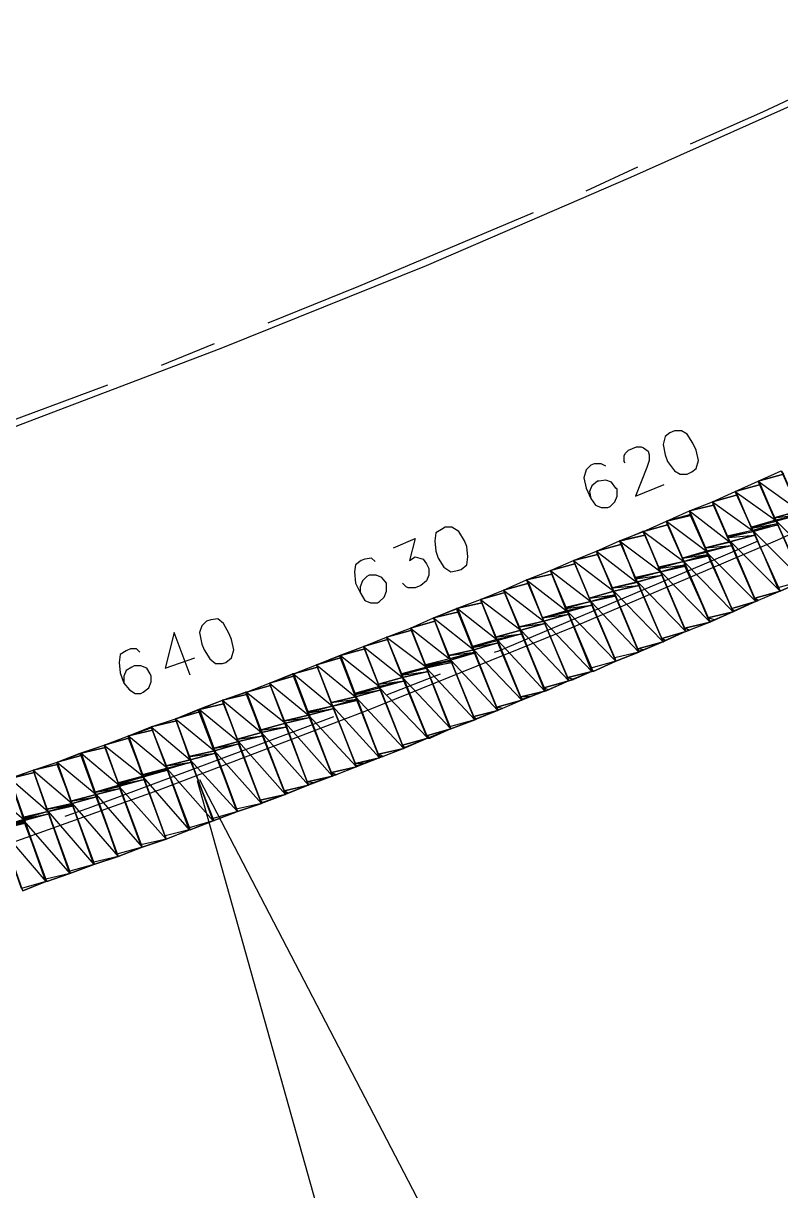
# Model space of a CAD drawing. Header units: millimetres. Extents: x 1 to 1188, y 1 to 840.
# Drawn here: x 905.5 to 947.5, y 508.3 to 572.9 of the extents above; entities that cross this region are included whole.
import ezdxf

# ---------------------------------------------------------------- set-up
doc = ezdxf.new("R2010")
doc.units = ezdxf.units.MM
doc.layers.add('GEOMETRY', color=7, linetype='Continuous')

msp = doc.modelspace()

# ---------------------------------------------------------------- linework, layer by layer
at = {"layer": 'GEOMETRY'}
for points in [[(942.473, 566.236), (946.475, 568.015), (956.889, 572.904)], [(798.202, 521.977), (810.267, 524.135), (822.332, 526.613), (834.333, 529.28), (846.271, 532.201), (858.146, 535.376), (869.957, 538.805), (881.705, 542.488), (893.389, 546.36), (905.009, 550.552), (916.503, 554.933), (927.869, 559.506), (939.172, 564.395), (950.411, 569.411)], [(936.695, 563.633), (939.553, 564.967)], [(919.106, 556.331), (924.122, 558.363), (933.775, 562.427)], [(913.201, 553.981), (916.121, 555.188)], [(895.294, 547.441), (901.327, 549.6), (910.216, 552.902)], [(794.139, 500.006), (806.267, 501.91), (818.395, 504.133), (830.46, 506.546), (842.461, 509.277), (854.4, 512.198), (866.273, 515.373), (878.085, 518.802), (889.832, 522.485), (901.517, 526.358), (913.073, 530.485), (924.567, 534.868), (935.997, 539.503), (947.301, 544.329), (958.477, 549.409)], [(938.855, 548.583), (938.791, 548.647), (938.791, 548.965), (938.855, 549.092), (939.045, 549.282), (939.49, 549.472), (939.744, 549.472), (939.87, 549.409), (940.125, 549.219), (940.189, 549.028), (940.189, 548.71), (940.06, 548.33), (939.427, 546.742), (941.014, 547.377)], [(937.776, 548.393), (937.521, 548.52), (937.14, 548.52), (936.95, 548.456), (936.695, 548.203), (936.569, 547.758), (936.695, 547.186), (936.95, 546.615), (937.204, 546.234), (937.521, 546.107), (937.902, 546.107), (938.029, 546.17), (938.283, 546.425), (938.41, 546.742), (938.41, 547.123), (938.346, 547.186), (938.093, 547.504), (937.776, 547.631), (937.394, 547.568), (937.331, 547.568), (937.014, 547.314), (936.885, 546.996), (936.95, 546.615)], [(939.87, 544.773), (942.22, 539.248)], [(926.028, 543.884), (927.234, 544.393), (926.917, 543.185), (927.234, 543.377), (927.489, 543.314), (927.679, 543.25), (927.869, 542.995), (927.996, 542.742), (927.996, 542.36), (927.869, 542.043), (927.552, 541.789), (927.234, 541.663), (926.853, 541.663), (926.727, 541.726), (926.535, 541.916)], [(931.616, 538.106), (931.869, 538.169), (943.109, 542.932), (946.22, 544.266)], [(931.616, 538.106), (931.869, 538.169), (943.109, 542.932), (946.22, 544.266)], [(925.011, 543.122), (924.821, 543.314), (924.44, 543.25), (924.25, 543.185), (923.932, 542.932), (923.869, 542.552), (923.932, 541.916), (924.185, 541.408), (924.44, 540.964), (924.757, 540.836), (925.139, 540.836), (925.266, 540.901), (925.519, 541.154), (925.646, 541.471), (925.646, 541.916), (925.393, 542.233), (925.076, 542.36), (924.694, 542.36), (924.567, 542.297), (924.314, 542.043), (924.185, 541.726), (924.185, 541.408)], [(926.98, 539.44), (929.203, 533.852)], [(914.789, 536.835), (913.898, 539.185), (913.391, 537.217), (915.042, 537.789)], [(911.994, 538.106), (911.804, 538.296), (911.485, 538.296), (911.232, 538.169), (910.915, 537.979), (910.852, 537.534), (910.915, 536.964), (911.105, 536.392), (911.422, 536.01), (911.74, 535.82), (912.057, 535.82), (912.184, 535.883), (912.502, 536.138), (912.629, 536.455), (912.629, 536.772), (912.566, 536.9), (912.376, 537.217), (912.057, 537.344), (911.677, 537.344), (911.55, 537.281), (911.232, 537.09), (911.105, 536.772), (911.105, 536.392)], [(925.71, 535.756), (928.631, 536.9)], [(925.71, 535.756), (928.631, 536.9)], [(907.867, 529.026), (909.136, 529.47), (920.567, 533.725), (922.726, 534.551)], [(907.867, 529.026), (909.136, 529.47), (920.567, 533.725), (922.726, 534.551)], [(913.963, 534.423), (916.058, 528.771)], [(915.296, 531.057), (935.997, 491.243)], [(915.169, 530.994), (926.917, 489.147)]]:
    msp.add_lwpolyline(points, dxfattribs=at)
for points in [[(941.331, 550.234), (941.077, 550.044), (940.951, 549.6), (941.077, 549.028), (941.204, 548.647), (941.585, 548.139), (941.903, 547.948), (942.283, 547.948), (942.538, 548.076), (942.792, 548.266), (942.919, 548.71), (942.792, 549.282), (942.602, 549.664), (942.283, 550.171), (941.966, 550.361), (941.585, 550.361)], [(946.22, 547.568), (947.491, 548.139), (949.967, 542.615), (948.697, 542.043)], [(947.491, 548.139), (947.618, 547.948), (946.22, 547.568)], [(947.618, 547.948), (946.22, 547.568)], [(946.22, 547.568), (947.618, 547.948)], [(947.618, 547.948), (946.22, 547.568), (948.506, 545.917)], [(944.951, 546.996), (946.22, 547.568), (948.697, 542.043), (947.427, 541.471)], [(946.22, 547.568), (946.347, 547.377), (944.951, 546.996)], [(946.347, 547.377), (944.951, 546.996)], [(944.951, 546.996), (946.347, 547.377)], [(946.347, 547.377), (944.951, 546.996), (947.173, 545.408)], [(946.347, 547.377), (946.22, 547.568)], [(946.22, 547.568), (948.506, 545.917), (947.109, 545.535)], [(943.681, 546.425), (944.951, 546.996), (947.427, 541.471), (946.094, 540.901)], [(944.951, 546.996), (945.078, 546.806), (943.681, 546.425)], [(945.078, 546.806), (943.681, 546.425)], [(943.681, 546.425), (945.078, 546.806)], [(945.078, 546.806), (943.681, 546.425), (945.903, 544.838)], [(945.078, 546.806), (944.951, 546.996)], [(944.951, 546.996), (947.173, 545.408), (945.84, 545.028)], [(941.141, 545.345), (942.41, 545.917), (944.823, 540.329), (943.554, 539.757)], [(942.41, 545.917), (942.473, 545.727), (941.141, 545.345)], [(942.41, 545.917), (943.681, 546.425), (946.094, 540.901), (944.823, 540.329)], [(943.681, 546.425), (943.744, 546.234), (942.41, 545.917)], [(943.744, 546.234), (942.41, 545.917)], [(942.41, 545.917), (943.744, 546.234)], [(943.744, 546.234), (942.41, 545.917), (944.633, 544.202)], [(942.473, 545.727), (942.41, 545.917)], [(942.41, 545.917), (944.633, 544.202), (943.3, 543.884)], [(943.744, 546.234), (943.681, 546.425)], [(943.681, 546.425), (945.903, 544.838), (944.506, 544.519)], [(947.109, 545.535), (948.506, 545.917)], [(948.506, 545.917), (947.109, 545.535)], [(948.506, 545.917), (947.109, 545.535), (948.57, 545.727)], [(939.87, 544.773), (941.141, 545.345), (943.554, 539.757), (942.22, 539.248)], [(941.141, 545.345), (941.204, 545.155), (939.87, 544.773)], [(942.473, 545.663), (941.141, 545.345), (942.473, 545.663), (941.141, 545.345), (942.473, 545.727)], [(942.473, 545.663), (941.141, 545.345), (943.364, 543.694)], [(941.204, 545.155), (941.141, 545.345)], [(941.141, 545.345), (943.364, 543.694), (942.03, 543.314)], [(947.173, 545.408), (948.57, 545.727), (947.236, 545.345), (947.173, 545.408), (945.84, 545.028), (947.236, 545.345)], [(945.84, 545.028), (947.236, 545.345), (945.84, 544.964)], [(947.236, 545.345), (945.84, 544.964), (947.301, 545.218)], [(947.109, 545.535), (948.57, 545.727), (947.173, 545.408)], [(948.57, 545.727), (947.173, 545.408)], [(948.57, 545.727), (947.236, 545.345), (949.967, 542.615)], [(947.236, 545.345), (949.967, 542.615), (948.57, 542.233)], [(928.694, 544.901), (928.377, 544.71), (928.314, 544.266), (928.377, 543.694), (928.504, 543.314), (928.821, 542.805), (929.203, 542.552), (929.583, 542.615), (929.773, 542.678), (930.092, 542.932), (930.155, 543.377), (930.092, 543.948), (929.965, 544.266), (929.647, 544.773), (929.266, 545.028), (928.885, 545.028)], [(938.538, 544.266), (939.87, 544.773), (942.22, 539.248), (940.951, 538.678)], [(939.807, 544.773), (939.934, 544.583), (938.601, 544.266)], [(939.87, 544.773), (939.807, 544.773), (939.934, 544.583)], [(941.204, 545.155), (939.87, 544.773)], [(939.87, 544.773), (941.204, 545.155)], [(941.204, 545.155), (939.87, 544.773), (942.093, 543.122)], [(939.87, 544.773), (942.093, 543.122), (940.696, 542.805)], [(945.903, 544.838), (947.301, 545.155), (945.967, 544.773), (945.903, 544.838), (944.506, 544.519), (945.967, 544.773)], [(944.506, 544.519), (945.967, 544.773), (944.569, 544.456)], [(945.967, 544.773), (944.569, 544.456), (946.03, 544.583)], [(945.84, 544.964), (947.301, 545.218), (945.903, 544.838)], [(947.301, 545.218), (945.903, 544.838), (947.301, 545.155)], [(947.301, 545.155), (945.967, 544.773), (948.697, 542.043)], [(945.967, 544.773), (948.697, 542.043), (947.301, 541.663)], [(937.267, 543.694), (938.538, 544.266), (940.951, 538.678), (939.617, 538.106)], [(938.538, 544.266), (938.664, 544.076), (937.267, 543.694)], [(937.267, 543.694), (938.664, 544.076)], [(938.664, 544.076), (937.267, 543.694)], [(938.664, 544.076), (937.267, 543.694), (939.49, 541.98)], [(938.601, 544.266), (939.934, 544.583), (938.538, 544.266)], [(939.934, 544.583), (938.538, 544.266), (940.823, 542.552)], [(938.664, 544.076), (938.538, 544.266)], [(938.538, 544.266), (940.823, 542.552), (939.427, 542.233)], [(939.934, 544.583), (938.601, 544.266)], [(944.696, 544.202), (943.3, 543.884), (944.696, 544.202), (943.3, 543.884), (944.633, 544.202)], [(944.696, 544.202), (943.3, 543.884), (944.76, 544.011)], [(943.3, 543.884), (944.76, 544.011), (943.364, 543.694)], [(944.76, 544.011), (943.364, 543.694)], [(943.364, 543.694), (944.76, 544.011), (943.364, 543.631)], [(944.76, 544.011), (943.364, 543.631), (946.094, 540.901)], [(944.569, 544.456), (946.03, 544.583), (944.633, 544.202)], [(946.03, 544.583), (944.633, 544.202)], [(944.633, 544.202), (946.03, 544.583), (944.696, 544.202)], [(946.03, 544.583), (944.696, 544.202), (947.427, 541.471)], [(944.696, 544.202), (947.427, 541.471), (946.03, 541.091)], [(935.997, 543.185), (937.267, 543.694), (939.617, 538.106), (938.346, 537.598)], [(937.267, 543.694), (937.331, 543.504), (935.997, 543.185)], [(937.331, 543.504), (935.997, 543.185)], [(935.997, 543.185), (937.331, 543.504)], [(937.331, 543.504), (935.997, 543.185), (938.219, 541.471)], [(937.331, 543.504), (937.267, 543.694)], [(937.267, 543.694), (939.49, 541.98), (938.156, 541.663)], [(943.364, 543.631), (942.03, 543.314), (943.364, 543.631), (942.03, 543.314), (943.364, 543.694)], [(943.364, 543.631), (942.03, 543.314), (943.427, 543.504)], [(942.03, 543.314), (943.427, 543.504), (942.093, 543.122)], [(943.49, 543.44), (942.093, 543.122), (943.49, 543.44), (942.093, 543.122), (943.427, 543.504)], [(943.49, 543.44), (942.093, 543.122), (944.823, 540.329)], [(943.364, 543.631), (946.094, 540.901), (944.76, 540.519)], [(934.727, 542.615), (935.997, 543.185), (938.346, 537.598), (937.077, 537.027)], [(935.997, 543.185), (936.06, 542.995), (934.727, 542.615)], [(936.06, 542.995), (934.727, 542.615)], [(934.727, 542.615), (936.06, 542.995)], [(936.06, 542.995), (934.727, 542.615), (936.95, 540.901)], [(936.06, 542.995), (935.997, 543.185)], [(935.997, 543.185), (938.219, 541.471), (936.885, 541.091)], [(942.093, 543.122), (940.696, 542.805)], [(940.696, 542.805), (942.093, 543.122), (940.696, 542.742)], [(942.093, 543.122), (940.696, 542.742), (942.156, 542.932)], [(940.696, 542.742), (942.156, 542.932), (940.823, 542.552)], [(942.156, 542.869), (940.823, 542.552), (942.156, 542.869), (940.823, 542.552), (942.156, 542.932)], [(942.156, 542.869), (940.823, 542.552), (943.554, 539.757)], [(942.093, 543.122), (944.823, 540.329), (943.427, 540.01)], [(932.123, 541.535), (933.394, 542.106), (935.743, 536.519), (934.473, 535.947)], [(933.394, 542.106), (933.52, 541.916), (932.123, 541.535)], [(933.394, 542.106), (934.727, 542.615), (937.014, 537.027), (935.743, 536.519)], [(934.727, 542.615), (934.791, 542.423), (933.394, 542.106)], [(934.791, 542.423), (933.394, 542.106)], [(933.394, 542.106), (934.791, 542.423)], [(934.791, 542.423), (933.394, 542.106), (935.616, 540.392)], [(933.52, 541.916), (933.394, 542.106)], [(933.394, 542.106), (935.616, 540.392), (934.282, 540.01)], [(934.791, 542.423), (934.727, 542.615)], [(934.727, 542.615), (936.95, 540.901), (935.553, 540.582)], [(940.823, 542.552), (939.427, 542.233)], [(939.427, 542.233), (940.823, 542.552), (939.427, 542.17)], [(940.823, 542.552), (939.427, 542.17), (940.886, 542.36)], [(939.427, 542.17), (940.886, 542.36), (939.49, 541.98)], [(940.886, 542.36), (939.49, 541.98)], [(939.49, 541.98), (940.886, 542.36), (939.553, 541.98)], [(940.886, 542.36), (939.553, 541.98), (942.22, 539.248)], [(940.823, 542.552), (943.554, 539.757), (942.156, 539.44)], [(948.697, 542.043), (947.301, 541.663), (947.427, 541.471)], [(930.854, 541.027), (932.123, 541.535), (934.409, 535.947), (933.14, 535.439)], [(932.123, 541.535), (932.188, 541.408), (930.854, 541.027)], [(930.854, 541.027), (932.188, 541.408)], [(932.188, 541.408), (930.854, 541.027)], [(932.188, 541.408), (930.854, 541.027), (933.077, 539.313)], [(933.52, 541.916), (932.123, 541.535)], [(932.123, 541.535), (933.52, 541.916)], [(933.52, 541.916), (932.123, 541.535), (934.346, 539.82)], [(932.188, 541.408), (932.123, 541.535)], [(932.123, 541.535), (934.346, 539.82), (933.013, 539.503)], [(936.885, 541.091), (938.219, 541.471)], [(938.219, 541.471), (936.885, 541.091)], [(938.219, 541.471), (936.885, 541.091), (938.283, 541.281)], [(939.553, 541.98), (938.156, 541.663), (939.553, 541.98), (938.156, 541.663), (939.49, 541.98)], [(939.553, 541.98), (938.156, 541.663), (939.617, 541.789)], [(938.156, 541.663), (939.617, 541.789), (938.219, 541.471)], [(938.219, 541.471), (939.617, 541.789)], [(939.617, 541.789), (938.219, 541.471)], [(939.617, 541.789), (938.219, 541.471), (940.951, 538.678)], [(938.219, 541.471), (940.951, 538.678), (939.553, 538.296)], [(939.553, 541.98), (942.22, 539.248), (940.886, 538.868)], [(946.03, 541.091), (947.427, 541.471), (946.22, 540.964)], [(947.301, 541.663), (947.427, 541.471)], [(929.52, 540.519), (930.854, 541.027), (933.14, 535.439), (931.806, 534.868)], [(930.854, 541.027), (930.917, 540.836), (929.52, 540.519)], [(930.917, 540.836), (929.52, 540.519)], [(929.52, 540.519), (930.917, 540.836), (929.583, 540.519)], [(930.917, 540.836), (929.583, 540.519), (931.743, 538.805)], [(930.917, 540.836), (930.854, 541.027)], [(930.854, 541.027), (933.077, 539.313), (931.679, 538.931)], [(936.95, 540.901), (935.553, 540.582)], [(935.553, 540.582), (936.95, 540.901), (935.553, 540.519)], [(936.95, 540.901), (935.553, 540.519), (937.014, 540.709)], [(936.885, 541.091), (938.283, 541.281), (936.95, 540.901)], [(938.346, 541.218), (936.95, 540.901), (938.346, 541.218), (936.95, 540.901), (938.283, 541.281)], [(938.346, 541.218), (936.95, 540.901), (939.617, 538.106)], [(936.95, 540.901), (939.617, 538.106), (938.283, 537.789)], [(944.76, 540.519), (946.094, 540.901), (944.888, 540.392)], [(946.22, 540.964), (946.094, 540.901), (946.22, 540.964), (946.094, 540.901), (946.03, 541.091)], [(928.251, 540.01), (929.583, 540.519), (931.806, 534.868), (930.535, 534.359)], [(929.52, 540.519), (929.647, 540.329), (928.251, 540.01)], [(929.647, 540.329), (928.251, 540.01)], [(928.251, 540.01), (929.647, 540.329)], [(929.647, 540.329), (928.251, 540.01), (930.472, 538.233)], [(929.647, 540.329), (929.52, 540.519)], [(929.583, 540.519), (931.743, 538.805), (930.409, 538.423)], [(935.68, 540.329), (934.282, 540.01), (935.68, 540.329), (934.282, 540.01), (935.616, 540.392)], [(935.68, 540.329), (934.282, 540.01), (935.743, 540.202)], [(934.282, 540.01), (935.743, 540.202), (934.346, 539.82)], [(934.346, 539.82), (935.743, 540.202)], [(935.743, 540.202), (934.346, 539.82)], [(935.743, 540.202), (934.346, 539.82), (937.014, 537.027)], [(935.553, 540.519), (937.014, 540.709), (935.616, 540.392)], [(937.014, 540.709), (935.616, 540.392)], [(935.616, 540.392), (937.014, 540.709), (935.68, 540.329)], [(937.014, 540.709), (935.68, 540.329), (938.346, 537.598)], [(935.68, 540.329), (938.346, 537.598), (936.95, 537.217)], [(943.427, 540.01), (944.823, 540.329), (943.807, 539.884)], [(944.888, 540.392), (944.823, 540.329), (944.888, 540.392), (944.823, 540.329), (944.76, 540.519)], [(915.677, 539.82), (915.423, 539.567), (915.296, 539.185), (915.423, 538.551), (915.551, 538.233), (915.868, 537.726), (916.185, 537.471), (916.566, 537.471), (916.756, 537.534), (917.073, 537.789), (917.202, 538.233), (917.073, 538.805), (916.947, 539.122), (916.63, 539.694), (916.313, 539.947), (915.931, 539.884)], [(925.646, 538.931), (926.98, 539.44), (929.203, 533.852), (927.932, 533.344)], [(926.98, 539.44), (927.044, 539.313), (925.646, 538.931)], [(926.98, 539.44), (928.251, 540.01), (930.535, 534.359), (929.203, 533.852)], [(928.251, 540.01), (928.314, 539.82), (926.98, 539.44)], [(928.314, 539.82), (926.98, 539.44)], [(926.98, 539.44), (928.314, 539.82)], [(928.314, 539.82), (926.98, 539.44), (929.139, 537.726)], [(927.044, 539.313), (926.98, 539.44)], [(926.98, 539.44), (929.139, 537.726), (927.806, 537.407)], [(928.314, 539.82), (928.251, 540.01)], [(928.251, 540.01), (930.472, 538.233), (929.076, 537.916)], [(933.013, 539.503), (934.346, 539.82)], [(934.346, 539.82), (933.013, 539.503)], [(934.346, 539.82), (933.013, 539.503), (934.409, 539.694)], [(933.013, 539.503), (934.409, 539.694), (933.077, 539.313)], [(933.077, 539.313), (934.409, 539.694)], [(934.409, 539.694), (933.077, 539.313)], [(934.409, 539.694), (933.077, 539.313), (935.743, 536.519)], [(934.346, 539.82), (937.014, 537.027), (935.68, 536.709)], [(942.156, 539.44), (943.554, 539.757), (942.41, 539.313)], [(942.41, 539.313), (942.22, 539.248), (942.41, 539.313), (942.22, 539.248), (942.156, 539.44)], [(943.427, 540.01), (943.49, 539.82), (943.807, 539.884)], [(943.49, 539.82), (943.807, 539.884), (943.554, 539.757)], [(924.377, 538.423), (925.646, 538.931), (927.932, 533.344), (926.598, 532.772)], [(925.646, 538.931), (925.71, 538.805), (924.377, 538.423)], [(925.71, 538.805), (924.377, 538.423)], [(924.377, 538.423), (925.71, 538.805)], [(925.71, 538.805), (924.377, 538.423), (926.535, 536.709)], [(925.646, 538.931), (927.044, 539.313)], [(927.044, 539.313), (925.646, 538.931)], [(927.044, 539.313), (925.646, 538.931), (927.869, 537.281)], [(925.71, 538.805), (925.646, 538.931)], [(925.646, 538.931), (927.869, 537.281), (926.472, 536.9)], [(931.743, 538.805), (933.14, 539.122), (931.806, 538.741), (931.743, 538.805), (930.409, 538.423), (931.806, 538.741)], [(931.679, 538.931), (933.077, 539.313)], [(933.077, 539.313), (931.679, 538.931)], [(933.077, 539.313), (931.679, 538.931), (933.14, 539.122)], [(931.679, 538.931), (933.14, 539.122), (931.743, 538.805)], [(933.14, 539.122), (931.743, 538.805)], [(933.14, 539.122), (931.806, 538.741), (934.409, 535.947)], [(933.077, 539.313), (935.743, 536.519), (934.346, 536.138)], [(940.886, 538.868), (942.22, 539.248), (941.077, 538.741)], [(941.077, 538.741), (940.951, 538.678), (941.077, 538.741), (940.951, 538.678), (940.886, 538.868)], [(923.043, 537.916), (924.377, 538.423), (926.598, 532.772), (925.266, 532.264)], [(924.377, 538.423), (924.44, 538.296), (923.106, 537.916)], [(923.106, 537.916), (924.44, 538.296)], [(924.44, 538.296), (923.106, 537.916)], [(924.44, 538.296), (923.106, 537.916), (925.266, 536.202)], [(924.44, 538.296), (924.377, 538.423)], [(924.377, 538.423), (926.535, 536.709), (925.202, 536.328)], [(929.076, 537.916), (930.472, 538.233)], [(930.472, 538.233), (929.076, 537.916)], [(930.472, 538.233), (929.076, 537.916), (930.535, 538.106)], [(930.409, 538.423), (931.806, 538.741), (930.409, 538.36)], [(931.806, 538.741), (930.409, 538.36), (931.806, 538.614)], [(930.409, 538.36), (931.806, 538.614), (930.472, 538.233)], [(930.472, 538.233), (931.806, 538.614)], [(931.806, 538.614), (930.472, 538.233)], [(931.806, 538.614), (930.472, 538.233), (933.14, 535.439)], [(930.472, 538.233), (933.14, 535.439), (931.743, 535.058)], [(931.806, 538.741), (934.409, 535.947), (933.077, 535.63)], [(939.553, 538.296), (940.951, 538.678), (939.87, 538.233)], [(939.553, 538.296), (939.617, 538.169), (939.87, 538.233)], [(939.617, 538.169), (939.87, 538.233), (939.617, 538.106)], [(921.773, 537.407), (923.106, 537.916), (925.266, 532.264), (923.995, 531.756)], [(923.043, 537.916), (923.106, 537.789), (921.773, 537.407)], [(923.106, 537.789), (921.773, 537.407)], [(921.773, 537.407), (923.106, 537.789)], [(923.106, 537.789), (921.773, 537.407), (923.932, 535.63)], [(923.106, 537.789), (923.043, 537.916)], [(923.106, 537.916), (925.266, 536.202), (923.869, 535.82)], [(927.869, 537.281), (929.266, 537.534), (927.869, 537.217), (927.869, 537.281), (926.472, 536.9), (927.869, 537.217)], [(929.139, 537.726), (930.535, 538.043), (929.203, 537.661), (929.139, 537.726), (927.806, 537.407), (929.203, 537.661)], [(927.806, 537.407), (929.203, 537.661), (927.806, 537.344)], [(929.203, 537.661), (927.806, 537.344), (929.203, 537.598)], [(927.806, 537.344), (929.203, 537.598), (927.869, 537.281)], [(929.203, 537.598), (927.869, 537.281), (929.266, 537.534)], [(929.266, 537.534), (927.869, 537.217), (930.535, 534.359)], [(929.076, 537.916), (930.535, 538.106), (929.139, 537.726)], [(930.535, 538.106), (929.139, 537.726), (930.535, 538.043)], [(930.535, 538.043), (929.203, 537.661), (931.806, 534.868)], [(929.203, 537.661), (931.806, 534.868), (930.472, 534.551)], [(938.346, 537.598), (936.95, 537.217), (937.077, 537.027)], [(939.617, 538.106), (938.283, 537.789), (938.346, 537.598)], [(938.283, 537.789), (938.346, 537.598)], [(919.169, 536.392), (920.503, 536.9), (922.663, 531.248), (921.329, 530.74)], [(920.44, 536.9), (920.503, 536.772), (919.169, 536.392)], [(920.503, 536.9), (920.44, 536.9), (920.503, 536.772)], [(920.503, 536.9), (921.773, 537.407), (923.995, 531.756), (922.663, 531.248)], [(921.773, 537.407), (921.836, 537.281), (920.503, 536.9)], [(921.836, 537.281), (920.503, 536.9)], [(920.503, 536.9), (921.836, 537.281)], [(921.836, 537.281), (920.503, 536.9), (922.663, 535.121)], [(920.503, 536.9), (922.663, 535.121), (921.265, 534.804)], [(921.836, 537.281), (921.773, 537.407)], [(921.773, 537.407), (923.932, 535.63), (922.598, 535.313)], [(926.472, 536.9), (927.869, 537.217), (926.472, 536.835)], [(927.869, 537.217), (926.472, 536.835), (927.932, 537.027)], [(926.472, 536.835), (927.932, 537.027), (926.535, 536.709)], [(926.535, 536.709), (927.932, 537.027)], [(927.932, 537.027), (926.535, 536.709)], [(927.932, 537.027), (926.535, 536.709), (929.203, 533.852)], [(927.869, 537.217), (930.535, 534.359), (929.139, 533.979)], [(935.68, 536.709), (937.014, 537.027), (935.997, 536.582)], [(936.95, 537.217), (937.077, 537.027)], [(917.9, 535.883), (919.169, 536.392), (921.329, 530.74), (920.058, 530.232)], [(919.169, 536.392), (919.233, 536.265), (917.9, 535.883)], [(917.9, 535.883), (919.233, 536.265)], [(919.233, 536.265), (917.9, 535.883)], [(919.233, 536.265), (917.9, 535.883), (920.058, 534.169)], [(920.503, 536.772), (919.169, 536.392)], [(919.169, 536.392), (920.503, 536.772)], [(920.503, 536.772), (919.169, 536.392), (921.329, 534.614)], [(919.233, 536.265), (919.169, 536.392)], [(919.169, 536.392), (921.329, 534.614), (919.995, 534.296)], [(925.266, 536.202), (926.663, 536.519), (925.266, 536.138), (925.266, 536.202), (923.869, 535.82), (925.266, 536.138)], [(925.202, 536.328), (926.535, 536.709)], [(926.535, 536.709), (925.202, 536.328)], [(926.535, 536.709), (925.202, 536.328), (926.663, 536.519)], [(925.202, 536.328), (926.663, 536.519), (925.266, 536.202)], [(926.663, 536.519), (925.266, 536.202)], [(926.663, 536.519), (925.266, 536.138), (927.932, 533.344)], [(926.535, 536.709), (929.203, 533.852), (927.869, 533.47)], [(934.346, 536.138), (935.743, 536.519), (934.601, 536.01)], [(935.997, 536.582), (935.743, 536.519), (935.997, 536.582), (935.743, 536.519), (935.68, 536.709)], [(916.566, 535.439), (917.9, 535.883), (920.058, 530.232), (918.726, 529.723)], [(917.835, 535.883), (917.9, 535.756), (916.566, 535.439)], [(917.9, 535.756), (916.566, 535.439)], [(916.566, 535.439), (917.9, 535.756)], [(917.9, 535.756), (916.566, 535.439), (918.726, 533.66)], [(917.9, 535.883), (917.835, 535.883), (917.9, 535.756)], [(917.9, 535.883), (920.058, 534.169), (918.661, 533.789)], [(922.598, 535.313), (923.932, 535.63)], [(923.932, 535.63), (922.598, 535.313)], [(923.932, 535.63), (922.598, 535.313), (923.995, 535.503)], [(923.869, 535.82), (925.266, 536.138), (923.932, 535.756)], [(925.266, 536.138), (923.932, 535.756), (925.329, 536.01)], [(923.932, 535.756), (925.329, 536.01), (923.932, 535.63)], [(923.932, 535.63), (925.329, 536.01)], [(925.329, 536.01), (923.932, 535.63)], [(925.329, 536.01), (923.932, 535.63), (926.598, 532.772)], [(923.932, 535.63), (926.598, 532.772), (925.202, 532.455)], [(925.266, 536.138), (927.932, 533.344), (926.535, 532.963)], [(933.077, 535.63), (934.409, 535.947), (933.584, 535.63)], [(933.077, 535.63), (933.14, 535.503), (933.584, 535.63)], [(933.14, 535.503), (933.584, 535.63), (933.14, 535.439)], [(934.346, 536.138), (934.409, 535.947), (934.601, 536.01)], [(934.409, 535.947), (934.601, 536.01), (934.473, 535.947)], [(913.963, 534.423), (915.296, 534.931), (917.392, 529.28), (916.058, 528.771)], [(915.232, 534.931), (915.296, 534.804), (913.963, 534.423)], [(915.232, 534.931), (916.566, 535.439), (918.726, 529.723), (917.392, 529.28)], [(915.296, 534.804), (915.232, 534.931)], [(916.566, 535.439), (916.63, 535.248), (915.296, 534.931)], [(916.63, 535.248), (915.296, 534.931)], [(915.296, 534.931), (916.63, 535.248)], [(916.63, 535.248), (915.296, 534.931), (917.455, 533.153)], [(915.296, 534.931), (917.455, 533.153), (916.058, 532.772)], [(916.63, 535.248), (916.566, 535.439)], [(916.566, 535.439), (918.726, 533.66), (917.392, 533.28)], [(922.663, 535.121), (921.265, 534.804)], [(921.265, 534.804), (922.663, 535.121), (921.329, 534.741)], [(922.663, 535.121), (921.329, 534.741), (922.726, 534.994)], [(921.329, 534.741), (922.726, 534.994), (921.329, 534.614)], [(921.329, 534.614), (922.726, 534.994)], [(922.726, 534.994), (921.329, 534.614)], [(922.726, 534.994), (921.329, 534.614), (923.995, 531.756)], [(922.598, 535.313), (923.995, 535.503), (922.663, 535.121)], [(924.059, 535.439), (922.663, 535.121), (924.059, 535.439), (922.663, 535.121), (923.995, 535.503)], [(924.059, 535.439), (922.663, 535.121), (925.266, 532.264)], [(922.663, 535.121), (925.266, 532.264), (923.932, 531.946)], [(931.743, 535.058), (933.14, 535.439), (932.06, 534.994)], [(931.743, 535.058), (931.806, 534.931), (932.06, 534.994)], [(931.806, 534.931), (932.06, 534.994), (931.806, 534.868)], [(912.629, 533.979), (913.963, 534.423), (916.058, 528.771), (914.789, 528.264)], [(913.963, 534.423), (914.027, 534.296), (912.629, 533.979)], [(912.629, 533.979), (914.027, 534.296)], [(914.027, 534.296), (912.629, 533.979)], [(914.027, 534.296), (912.629, 533.979), (914.789, 532.138)], [(915.296, 534.804), (913.963, 534.423)], [(913.963, 534.423), (915.296, 534.804)], [(915.296, 534.804), (913.963, 534.423), (916.121, 532.645)], [(914.027, 534.296), (913.963, 534.423)], [(913.963, 534.423), (916.121, 532.645), (914.725, 532.328)], [(919.995, 534.296), (921.329, 534.614)], [(921.329, 534.614), (919.995, 534.296)], [(921.329, 534.614), (919.995, 534.296), (921.392, 534.486)], [(919.995, 534.296), (921.392, 534.486), (920.058, 534.169)], [(920.058, 534.169), (921.392, 534.486)], [(921.392, 534.486), (920.058, 534.169)], [(921.392, 534.486), (920.058, 534.169), (922.663, 531.248)], [(921.329, 534.614), (923.995, 531.756), (922.598, 531.439)], [(930.535, 534.359), (929.139, 533.979), (929.203, 533.852)], [(930.472, 534.551), (931.806, 534.868), (930.6, 534.423)], [(930.6, 534.423), (930.535, 534.359), (930.6, 534.423), (930.535, 534.359), (930.472, 534.551)], [(911.359, 533.47), (912.629, 533.979), (914.789, 528.264), (913.455, 527.756)], [(912.629, 533.915), (912.693, 533.789), (911.359, 533.47)], [(911.359, 533.47), (912.693, 533.789)], [(912.693, 533.789), (911.359, 533.47)], [(912.693, 533.789), (911.359, 533.47), (913.518, 531.693)], [(912.629, 533.979), (912.629, 533.915), (912.693, 533.789)], [(912.629, 533.979), (914.789, 532.138), (913.455, 531.819)], [(917.392, 533.28), (918.726, 533.66)], [(918.726, 533.66), (917.392, 533.28)], [(918.726, 533.66), (917.392, 533.28), (918.789, 533.47)], [(918.661, 533.789), (920.058, 534.169)], [(920.058, 534.169), (918.661, 533.789)], [(920.058, 534.169), (918.661, 533.789), (920.122, 533.979)], [(918.661, 533.789), (920.122, 533.979), (918.726, 533.66)], [(918.726, 533.66), (920.122, 533.979)], [(920.122, 533.979), (918.726, 533.66)], [(920.122, 533.979), (918.726, 533.66), (921.329, 530.74)], [(918.726, 533.66), (921.329, 530.74), (919.995, 530.422)], [(920.058, 534.169), (922.663, 531.248), (921.265, 530.931)], [(927.869, 533.47), (929.203, 533.852), (928.059, 533.344)], [(929.139, 533.979), (929.203, 533.852)], [(910.026, 532.963), (911.359, 533.47), (913.455, 527.756), (912.121, 527.31)], [(911.359, 533.47), (911.359, 533.344), (910.026, 532.963)], [(911.359, 533.344), (910.026, 532.963)], [(910.026, 532.963), (911.359, 533.344)], [(911.359, 533.344), (910.026, 532.963), (912.184, 531.248)], [(911.359, 533.344), (911.359, 533.47)], [(911.359, 533.47), (913.518, 531.693), (912.121, 531.311)], [(916.058, 532.772), (917.455, 533.153)], [(917.455, 533.153), (916.058, 532.772)], [(917.455, 533.153), (916.058, 532.772), (917.455, 533.027)], [(916.058, 532.772), (917.455, 533.027), (916.121, 532.645)], [(916.121, 532.645), (917.455, 533.027)], [(917.455, 533.027), (916.121, 532.645)], [(917.455, 533.027), (916.121, 532.645), (918.726, 529.723)], [(917.392, 533.28), (918.789, 533.47), (917.455, 533.153)], [(917.455, 533.153), (918.789, 533.47)], [(918.789, 533.47), (917.455, 533.153)], [(918.789, 533.47), (917.455, 533.153), (920.058, 530.232)], [(917.455, 533.153), (920.058, 530.232), (918.661, 529.915)], [(926.535, 532.963), (927.932, 533.344), (926.663, 532.835)], [(928.059, 533.344), (927.932, 533.344), (928.059, 533.344), (927.932, 533.344), (927.869, 533.47)], [(907.422, 532.01), (908.756, 532.518), (910.788, 526.803), (909.454, 526.358)], [(908.692, 532.518), (908.756, 532.391), (907.422, 532.01)], [(908.756, 532.391), (907.422, 532.01)], [(907.422, 532.01), (908.756, 532.391)], [(908.756, 532.391), (907.422, 532.01), (909.581, 530.232)], [(908.692, 532.518), (910.026, 532.963), (912.121, 527.31), (910.788, 526.803)], [(908.756, 532.391), (908.692, 532.518)], [(910.026, 532.963), (910.089, 532.835), (908.756, 532.518)], [(908.756, 532.518), (910.089, 532.835)], [(910.089, 532.835), (908.756, 532.518)], [(910.089, 532.835), (908.756, 532.518), (910.852, 530.74)], [(908.756, 532.518), (910.852, 530.74), (909.518, 530.359)], [(910.089, 532.835), (910.026, 532.963)], [(910.026, 532.963), (912.184, 531.248), (910.788, 530.867)], [(916.121, 532.645), (914.725, 532.328)], [(914.725, 532.328), (916.121, 532.645), (914.789, 532.328)], [(916.121, 532.645), (914.789, 532.328), (916.185, 532.518)], [(914.789, 532.328), (916.185, 532.518), (914.789, 532.138)], [(914.789, 532.138), (916.185, 532.518)], [(916.185, 532.518), (914.789, 532.138)], [(916.185, 532.518), (914.789, 532.138), (917.392, 529.28)], [(916.121, 532.645), (918.726, 529.723), (917.328, 529.406)], [(925.202, 532.455), (926.598, 532.772), (925.456, 532.328)], [(925.202, 532.455), (925.266, 532.328), (925.456, 532.328)], [(925.266, 532.328), (925.456, 532.328), (925.266, 532.264)], [(926.663, 532.835), (926.598, 532.772), (926.663, 532.835), (926.598, 532.772), (926.535, 532.963)], [(906.089, 531.566), (907.422, 532.01), (909.454, 526.358), (908.12, 525.851)], [(907.422, 532.01), (907.422, 531.883), (906.089, 531.566)], [(906.089, 531.566), (907.422, 531.883)], [(907.422, 531.883), (906.089, 531.566)], [(907.422, 531.883), (906.089, 531.566), (908.247, 529.723)], [(907.422, 531.883), (907.422, 532.01)], [(907.422, 532.01), (909.581, 530.232), (908.184, 529.852)], [(913.518, 531.629), (912.121, 531.311), (913.518, 531.629), (912.121, 531.311), (913.518, 531.693)], [(913.455, 531.819), (914.789, 532.138)], [(914.789, 532.138), (913.455, 531.819)], [(914.789, 532.138), (913.455, 531.819), (914.852, 532.01)], [(913.455, 531.819), (914.852, 532.01), (913.518, 531.693)], [(914.852, 532.01), (913.518, 531.693)], [(913.518, 531.693), (914.852, 532.01), (913.518, 531.629)], [(914.852, 532.01), (913.518, 531.629), (916.058, 528.771)], [(914.789, 532.138), (917.392, 529.28), (916.058, 528.898)], [(922.598, 531.439), (923.995, 531.756), (922.853, 531.311)], [(923.932, 531.946), (925.266, 532.264), (924.377, 531.946)], [(923.932, 531.946), (923.932, 531.819), (924.377, 531.946)], [(923.932, 531.819), (924.377, 531.946), (923.995, 531.756)], [(903.485, 530.614), (904.819, 531.121), (906.788, 525.406), (905.517, 524.898)], [(904.755, 531.121), (906.089, 531.566), (908.12, 525.851), (906.851, 525.406)], [(906.089, 531.566), (906.152, 531.439), (904.819, 531.121)], [(904.819, 531.121), (906.152, 531.439)], [(906.152, 531.439), (904.819, 531.121)], [(906.152, 531.439), (904.819, 531.121), (906.914, 529.28)], [(904.819, 531.121), (906.914, 529.28), (905.581, 528.963)], [(906.152, 531.439), (906.089, 531.566)], [(906.089, 531.566), (908.247, 529.723), (906.851, 529.406)], [(912.184, 531.248), (913.518, 531.566), (912.184, 531.184), (912.184, 531.248), (910.788, 530.867), (912.184, 531.184)], [(910.788, 530.867), (912.184, 531.184), (910.852, 530.804)], [(912.184, 531.184), (910.852, 530.804), (912.248, 531.057)], [(910.852, 530.804), (912.248, 531.057), (910.852, 530.74)], [(912.248, 531.057), (910.852, 530.74)], [(910.852, 530.74), (912.248, 531.057), (910.852, 530.677)], [(912.248, 531.057), (910.852, 530.677), (913.455, 527.756)], [(913.518, 531.629), (912.121, 531.311), (913.518, 531.566)], [(912.121, 531.311), (913.518, 531.566), (912.184, 531.248)], [(913.518, 531.566), (912.184, 531.248)], [(913.518, 531.566), (912.184, 531.184), (914.725, 528.264)], [(912.184, 531.184), (914.725, 528.264), (913.391, 527.946)], [(913.518, 531.629), (916.058, 528.771), (914.725, 528.391)], [(921.265, 530.931), (922.663, 531.248), (921.582, 530.867)], [(922.598, 531.439), (922.663, 531.311), (922.853, 531.311)], [(922.663, 531.311), (922.853, 531.311), (922.663, 531.248)], [(904.819, 530.994), (903.485, 530.614), (905.581, 528.835)], [(903.485, 530.614), (905.581, 528.835), (904.247, 528.454)], [(910.852, 530.677), (909.518, 530.359), (910.852, 530.677), (909.518, 530.359), (910.852, 530.74)], [(910.852, 530.677), (909.518, 530.359), (910.915, 530.55)], [(909.518, 530.359), (910.915, 530.55), (909.581, 530.232)], [(909.581, 530.232), (910.915, 530.55)], [(910.915, 530.55), (909.581, 530.232)], [(910.915, 530.55), (909.581, 530.232), (912.121, 527.31)], [(910.852, 530.677), (913.455, 527.756), (912.057, 527.439)], [(919.995, 530.422), (921.329, 530.74), (920.185, 530.295)], [(919.995, 530.422), (920.058, 530.295), (920.185, 530.295)], [(921.265, 530.931), (921.329, 530.804), (921.582, 530.867)], [(921.329, 530.804), (921.582, 530.867), (921.329, 530.74)], [(908.184, 529.852), (909.581, 530.232)], [(909.581, 530.232), (908.184, 529.852)], [(909.581, 530.232), (908.184, 529.852), (909.581, 530.105)], [(908.184, 529.852), (909.581, 530.105), (908.247, 529.723)], [(908.247, 529.723), (909.581, 530.105)], [(909.581, 530.105), (908.247, 529.723)], [(909.581, 530.105), (908.247, 529.723), (910.788, 526.803)], [(909.581, 530.232), (912.121, 527.31), (910.723, 526.93)], [(918.661, 529.915), (920.058, 530.232), (918.789, 529.788)], [(918.789, 529.788), (918.726, 529.723), (918.789, 529.788), (918.726, 529.723), (918.661, 529.915)], [(920.058, 530.295), (920.185, 530.295), (920.058, 530.232)], [(906.914, 529.28), (905.581, 528.963)], [(905.581, 528.963), (906.914, 529.28), (905.581, 528.898)], [(906.914, 529.28), (905.581, 528.898), (906.978, 529.153)], [(905.581, 528.898), (906.978, 529.153), (905.581, 528.835)], [(906.978, 529.153), (905.581, 528.835)], [(905.581, 528.835), (906.978, 529.153), (905.581, 528.771)], [(906.978, 529.153), (905.581, 528.771), (908.12, 525.851)], [(906.851, 529.406), (908.247, 529.723)], [(908.247, 529.723), (906.851, 529.406)], [(908.247, 529.723), (906.851, 529.406), (908.247, 529.66)], [(906.851, 529.406), (908.247, 529.66), (906.914, 529.28)], [(908.31, 529.597), (906.914, 529.28), (908.31, 529.597), (906.914, 529.28), (908.247, 529.66)], [(908.31, 529.597), (906.914, 529.28), (909.454, 526.358)], [(906.914, 529.28), (909.454, 526.358), (908.12, 525.978)], [(908.247, 529.723), (910.788, 526.803), (909.454, 526.485)], [(917.392, 529.28), (916.058, 528.898), (916.058, 528.771)], [(918.726, 529.723), (917.328, 529.406), (917.392, 529.28)], [(917.328, 529.406), (917.392, 529.28)], [(905.581, 528.771), (904.247, 528.454), (905.581, 528.771), (904.247, 528.454), (905.581, 528.835)], [(905.581, 528.771), (904.247, 528.454), (905.644, 528.708)], [(904.247, 528.454), (905.644, 528.708), (904.31, 528.327)], [(905.644, 528.644), (904.31, 528.327), (905.644, 528.644), (904.31, 528.327), (905.644, 528.708)], [(905.644, 528.644), (904.31, 528.327), (906.788, 525.406)], [(905.581, 528.771), (908.12, 525.851), (906.788, 525.533)], [(916.058, 528.771), (914.725, 528.391), (914.789, 528.264)], [(916.058, 528.898), (916.058, 528.771)], [(904.31, 528.327), (906.788, 525.406), (905.454, 525.026)], [(914.725, 528.264), (913.391, 527.946), (913.455, 527.756)], [(913.391, 527.946), (913.455, 527.756)], [(914.725, 528.391), (914.789, 528.264)], [(912.121, 527.31), (910.723, 526.93), (910.788, 526.803)], [(913.455, 527.756), (912.057, 527.439), (912.121, 527.31)], [(912.057, 527.439), (912.121, 527.31)], [(910.788, 526.803), (909.454, 526.485), (909.454, 526.358)], [(910.723, 526.93), (910.788, 526.803)], [(909.454, 526.358), (908.12, 525.978), (908.12, 525.851)], [(908.12, 525.978), (908.12, 525.851)], [(909.454, 526.485), (909.454, 526.358)], [(906.788, 525.406), (905.454, 525.026), (905.517, 524.898)], [(908.12, 525.851), (906.788, 525.533), (906.851, 525.406)], [(906.788, 525.533), (906.851, 525.406)]]:
    msp.add_lwpolyline(points, close=True, dxfattribs=at)

doc.saveas('drawing.dxf')
